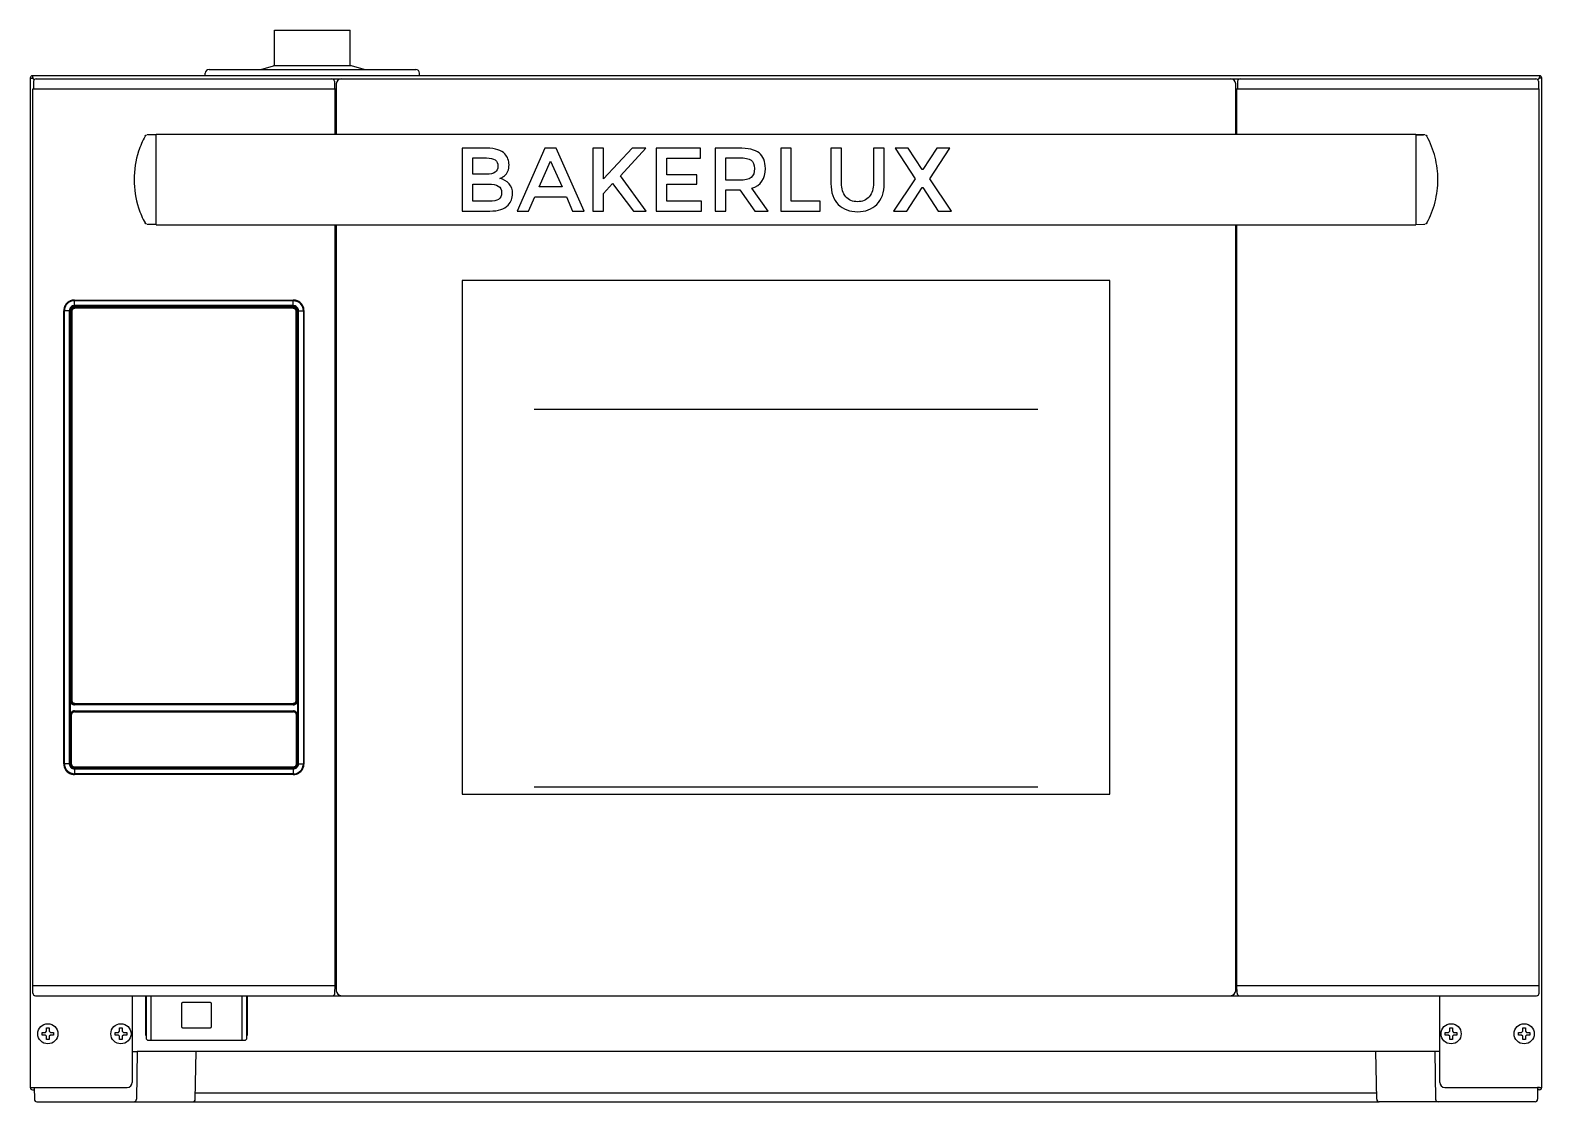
# Model space of a CAD drawing. Header units: millimetres. Extents: x -16733 to -11990, y 4333 to 7122.
# Drawn here: x -13986 to -13386, y 5611 to 6037 of the extents above; entities that cross this region are included whole.
import ezdxf

# ---------------------------------------------------------------- set-up
doc = ezdxf.new("R2010")
doc.units = ezdxf.units.MM
doc.header["$LTSCALE"] = 346.5
doc.layers.get('0').update_dxf_attribs({"linetype": 'CONTINUOUS'})
doc.layers.add('ASSI', color=7, linetype='CONTINUOUS')
doc.layers.add('GEOM', color=7, linetype='CONTINUOUS')

msp = doc.modelspace()

# ---------------------------------------------------------------- linework, layer by layer
at = {"color": 7, "linetype": 'Continuous'}
for p, q in [((-13985.14, 6018.51), (-13985.14, 6018.7)), ((-13386.94, 6018.7), (-13985.14, 6018.7)), ((-13985.14, 6018.51), (-13985.14, 6017.88)), ((-13386.94, 6018.51), (-13386.94, 6018.7)), ((-13386.94, 6018.51), (-13386.94, 6017.88)), ((-13986.04, 6017.8), (-13986.04, 5617.1)), ((-13985.85, 6017.8), (-13986.04, 6017.8)), ((-13985.85, 6017.8), (-13985.22, 6017.8)), ((-13984.52, 6017.08), (-13985.14, 6017.7)), ((-13985.04, 6017.8), (-13984.44, 6017.19)), ((-13985.04, 5657.5), (-13985.04, 6013.5)), ((-13985.04, 6013.5), (-13865.04, 6013.5)), ((-13984.73, 6016.51), (-13984.78, 6013.5)), ((-13983.73, 6017.5), (-13388.36, 6017.5)), ((-13983.4, 6013.5), (-13866.62, 6013.5)), ((-13943.99, 6017.5), (-13943.99, 6017.55)), ((-13943.99, 6017.55), (-13941.09, 6017.55)), ((-13941.09, 6017.5), (-13941.09, 6017.55)), ((-13918.99, 6017.5), (-13918.99, 6017.55)), ((-13918.99, 6017.55), (-13916.09, 6017.55)), ((-13916.09, 6017.5), (-13916.09, 6017.55)), ((-13865.29, 6016.51), (-13865.24, 6013.5)), ((-13865.04, 6013.5), (-13865.04, 5995.5)), ((-13865.04, 5995.5), (-13865.04, 6013.5)), ((-13865.04, 6013.5), (-13864.54, 6013.5)), ((-13864.54, 6015.5), (-13864.54, 5995.5)), ((-13507.54, 5995.5), (-13507.54, 6015.5)), ((-13507.54, 6013.5), (-13507.15, 6013.5)), ((-13507.04, 6013.5), (-13387.04, 6013.5)), ((-13507.04, 5995.5), (-13507.04, 6013.5)), ((-13507.04, 5995.5), (-13507.04, 6013.5)), ((-13506.79, 6016.51), (-13506.84, 6013.5)), ((-13505.46, 6013.5), (-13388.68, 6013.5)), ((-13455.99, 6017.55), (-13453.09, 6017.55)), ((-13455.99, 6017.5), (-13455.99, 6017.55)), ((-13453.09, 6017.5), (-13453.09, 6017.55)), ((-13430.99, 6017.55), (-13428.09, 6017.55)), ((-13430.99, 6017.5), (-13430.99, 6017.55)), ((-13428.09, 6017.5), (-13428.09, 6017.55)), ((-13387.64, 6017.19), (-13387.04, 6017.8)), ((-13386.94, 6017.7), (-13387.56, 6017.08)), ((-13387.36, 6016.51), (-13387.3, 6013.5)), ((-13387.04, 5657.5), (-13387.04, 6013.5)), ((-13386.23, 6017.8), (-13386.86, 6017.8)), ((-13386.23, 6017.8), (-13386.04, 6017.8)), ((-13386.04, 5617.1), (-13386.04, 6017.8)), ((-13936.04, 5995.38), (-13939.62, 5995.25)), ((-13936.04, 5995.28), (-13939.12, 5995.18)), ((-13936.04, 5959.49), (-13936.04, 5995.5)), ((-13936.04, 5995.5), (-13436.04, 5995.5)), ((-13432.46, 5995.25), (-13436.05, 5995.38)), ((-13436.04, 5995.5), (-13436.04, 5959.49)), ((-13436.04, 5995.28), (-13432.97, 5995.18)), ((-13814.54, 5990), (-13814.54, 5965)), ((-13804.81, 5990), (-13814.54, 5990)), ((-13781.74, 5990), (-13792.76, 5965)), ((-13777.24, 5990), (-13781.74, 5990)), ((-13766.22, 5965), (-13777.24, 5990)), ((-13762.75, 5990), (-13762.75, 5965)), ((-13758.53, 5990), (-13762.75, 5990)), ((-13747.09, 5990), (-13758.53, 5977.8)), ((-13758.53, 5977.8), (-13758.53, 5990)), ((-13751.77, 5979.05), (-13741.72, 5990)), ((-13741.72, 5990), (-13747.09, 5990)), ((-13737.57, 5990), (-13737.57, 5965)), ((-13720.01, 5990), (-13737.57, 5990)), ((-13720.01, 5986.03), (-13720.01, 5990)), ((-13714.18, 5990), (-13714.18, 5965)), ((-13704.88, 5990), (-13714.18, 5990)), ((-13688.15, 5990), (-13688.15, 5965)), ((-13683.93, 5990), (-13688.15, 5990)), ((-13683.93, 5969), (-13683.93, 5990)), ((-13668.22, 5990), (-13668.22, 5975.98)), ((-13664, 5990), (-13668.22, 5990)), ((-13664, 5976.16), (-13664, 5990)), ((-13651.27, 5990), (-13651.27, 5976.16)), ((-13647.05, 5990), (-13651.27, 5990)), ((-13647.05, 5975.98), (-13647.05, 5990)), ((-13642.76, 5990), (-13634.78, 5977.84)), ((-13637.54, 5990), (-13642.76, 5990)), ((-13631.96, 5981.56), (-13637.54, 5990)), ((-13626.2, 5990), (-13631.78, 5981.56)), ((-13628.95, 5977.84), (-13620.98, 5990)), ((-13620.98, 5990), (-13626.2, 5990)), ((-13810.32, 5979.63), (-13810.32, 5986.1)), ((-13810.32, 5986.1), (-13804.92, 5986.1)), ((-13784.03, 5974.58), (-13779.49, 5984.88)), ((-13779.49, 5984.88), (-13774.95, 5974.58)), ((-13733.35, 5979.41), (-13733.35, 5986.03)), ((-13733.35, 5986.03), (-13720.01, 5986.03)), ((-13709.96, 5977.23), (-13709.96, 5986.17)), ((-13709.96, 5986.17), (-13704.6, 5986.17)), ((-13804.96, 5979.63), (-13810.32, 5979.63)), ((-13741.58, 5965), (-13751.77, 5979.05)), ((-13721.37, 5979.41), (-13733.35, 5979.41)), ((-13721.37, 5975.66), (-13721.37, 5979.41)), ((-13704.71, 5977.23), (-13709.96, 5977.23)), ((-13634.78, 5977.84), (-13643.37, 5965)), ((-13631.78, 5981.56), (-13631.96, 5981.56)), ((-13620.37, 5965), (-13628.95, 5977.84)), ((-13810.32, 5968.9), (-13810.32, 5975.73)), ((-13810.32, 5975.73), (-13804.24, 5975.73)), ((-13788.25, 5965), (-13785.75, 5970.68)), ((-13785.75, 5970.68), (-13773.23, 5970.68)), ((-13774.95, 5974.58), (-13784.03, 5974.58)), ((-13773.23, 5970.68), (-13770.73, 5965)), ((-13758.53, 5972.01), (-13754.88, 5975.94)), ((-13758.53, 5965), (-13758.53, 5972.01)), ((-13754.88, 5975.94), (-13746.59, 5965)), ((-13733.35, 5968.97), (-13733.35, 5975.66)), ((-13733.35, 5975.66), (-13721.37, 5975.66)), ((-13709.96, 5965), (-13709.96, 5973.4)), ((-13709.96, 5973.4), (-13704.42, 5973.4)), ((-13704.42, 5973.4), (-13698.45, 5965)), ((-13693.08, 5965), (-13699.63, 5974.08)), ((-13638.11, 5965), (-13631.96, 5974.4)), ((-13631.96, 5974.4), (-13631.78, 5974.4)), ((-13631.78, 5974.4), (-13625.63, 5965)), ((-13814.54, 5965), (-13803.6, 5965)), ((-13803.7, 5968.9), (-13810.32, 5968.9)), ((-13792.76, 5965), (-13788.25, 5965)), ((-13770.73, 5965), (-13766.22, 5965)), ((-13762.75, 5965), (-13758.53, 5965)), ((-13746.59, 5965), (-13741.58, 5965)), ((-13737.57, 5965), (-13719.58, 5965)), ((-13719.58, 5968.97), (-13733.35, 5968.97)), ((-13719.58, 5965), (-13719.58, 5968.97)), ((-13714.18, 5965), (-13709.96, 5965)), ((-13698.45, 5965), (-13693.08, 5965)), ((-13688.15, 5965), (-13672.52, 5965)), ((-13672.52, 5969), (-13683.93, 5969)), ((-13672.52, 5965), (-13672.52, 5969)), ((-13643.37, 5965), (-13638.11, 5965)), ((-13625.63, 5965), (-13620.37, 5965)), ((-13939.62, 5959.74), (-13936.04, 5959.62)), ((-13936.04, 5959.71), (-13939.12, 5959.82)), ((-13936.04, 5959.5), (-13436.04, 5959.5)), ((-13865.04, 5959.5), (-13865.04, 5900.5)), ((-13865.04, 5657.5), (-13865.04, 5959.5)), ((-13864.54, 5959.5), (-13864.54, 5655.5)), ((-13507.54, 5655.5), (-13507.54, 5959.5)), ((-13507.04, 5657.5), (-13507.04, 5959.5)), ((-13507.04, 5657.5), (-13507.04, 5959.5)), ((-13436.05, 5959.62), (-13432.46, 5959.74)), ((-13436.04, 5959.71), (-13432.97, 5959.82)), ((-13814.54, 5937.5), (-13814.54, 5733.5)), ((-13557.54, 5937.5), (-13814.54, 5937.5)), ((-13557.54, 5733.5), (-13557.54, 5937.5)), ((-13865.04, 5770.5), (-13865.04, 5657.5)), ((-13814.54, 5733.5), (-13557.54, 5733.5)), ((-13984.99, 5654.48), (-13985.04, 5657.5)), ((-13985.04, 5657.5), (-13983.04, 5657.5)), ((-13985.04, 5657.5), (-13865.04, 5657.5)), ((-13983.99, 5653.5), (-13388.09, 5653.5)), ((-13945.54, 5653.5), (-13945.54, 5619.1)), ((-13940.19, 5637.85), (-13940.19, 5653.5)), ((-13940.19, 5637.85), (-13940.19, 5653.5)), ((-13940.04, 5653.5), (-13940.04, 5636.8)), ((-13938.04, 5636.05), (-13938.04, 5653.2)), ((-13902.04, 5653.2), (-13902.04, 5636.05)), ((-13900.04, 5636.8), (-13900.04, 5653.5)), ((-13899.89, 5653.5), (-13899.89, 5637.85)), ((-13899.89, 5653.5), (-13899.89, 5637.85)), ((-13865.09, 5654.48), (-13865.04, 5657.5)), ((-13865.04, 5657.5), (-13864.54, 5657.5)), ((-13507.54, 5657.5), (-13387.04, 5657.5)), ((-13507.04, 5657.5), (-13387.04, 5657.5)), ((-13506.99, 5654.48), (-13507.04, 5657.5)), ((-13426.54, 5619.1), (-13426.54, 5653.5)), ((-13387.09, 5654.48), (-13387.04, 5657.5)), ((-13926.04, 5650.3), (-13926.04, 5641.3)), ((-13914.54, 5650.8), (-13925.54, 5650.8)), ((-13914.04, 5641.3), (-13914.04, 5650.3)), ((-13900.04, 5650.8), (-13899.89, 5650.8)), ((-13979.54, 5639.4), (-13979.54, 5640.7)), ((-13979.54, 5640.7), (-13978.54, 5640.7)), ((-13978.54, 5640.7), (-13978.54, 5639.4)), ((-13950.54, 5639.4), (-13950.54, 5640.7)), ((-13950.54, 5640.7), (-13949.54, 5640.7)), ((-13949.54, 5640.7), (-13949.54, 5639.4)), ((-13925.54, 5640.8), (-13914.54, 5640.8)), ((-13900.04, 5640.8), (-13899.89, 5640.8)), ((-13422.54, 5640.7), (-13421.54, 5640.7)), ((-13422.54, 5639.4), (-13422.54, 5640.7)), ((-13421.54, 5640.7), (-13421.54, 5639.4)), ((-13393.54, 5640.7), (-13392.54, 5640.7)), ((-13393.54, 5639.4), (-13393.54, 5640.7)), ((-13392.54, 5640.7), (-13392.54, 5639.4)), ((-13981.34, 5637.9), (-13981.34, 5638.9)), ((-13981.34, 5638.9), (-13980.04, 5638.9)), ((-13980.04, 5637.9), (-13981.34, 5637.9)), ((-13980.04, 5638.9), (-13979.54, 5639.4)), ((-13979.54, 5637.4), (-13980.04, 5637.9)), ((-13979.54, 5636.1), (-13979.54, 5637.4)), ((-13978.54, 5636.1), (-13979.54, 5636.1)), ((-13978.54, 5639.4), (-13978.04, 5638.9)), ((-13978.04, 5637.9), (-13978.54, 5637.4)), ((-13978.54, 5637.4), (-13978.54, 5636.1)), ((-13978.04, 5638.9), (-13976.74, 5638.9)), ((-13976.74, 5637.9), (-13978.04, 5637.9)), ((-13976.74, 5638.9), (-13976.74, 5637.9)), ((-13952.34, 5637.9), (-13952.34, 5638.9)), ((-13952.34, 5638.9), (-13951.04, 5638.9)), ((-13951.04, 5637.9), (-13952.34, 5637.9)), ((-13951.04, 5638.9), (-13950.54, 5639.4)), ((-13950.54, 5637.4), (-13951.04, 5637.9)), ((-13950.54, 5636.1), (-13950.54, 5637.4)), ((-13949.54, 5636.1), (-13950.54, 5636.1)), ((-13949.54, 5639.4), (-13949.04, 5638.9)), ((-13949.04, 5637.9), (-13949.54, 5637.4)), ((-13949.54, 5637.4), (-13949.54, 5636.1)), ((-13949.04, 5638.9), (-13947.74, 5638.9)), ((-13947.74, 5637.9), (-13949.04, 5637.9)), ((-13947.74, 5638.9), (-13947.74, 5637.9)), ((-13939.04, 5635.8), (-13901.04, 5635.8)), ((-13424.34, 5638.9), (-13423.04, 5638.9)), ((-13424.34, 5637.9), (-13424.34, 5638.9)), ((-13423.04, 5637.9), (-13424.34, 5637.9)), ((-13423.04, 5638.9), (-13422.54, 5639.4)), ((-13422.54, 5637.4), (-13423.04, 5637.9)), ((-13422.54, 5636.1), (-13422.54, 5637.4)), ((-13421.54, 5636.1), (-13422.54, 5636.1)), ((-13421.54, 5639.4), (-13421.04, 5638.9)), ((-13421.04, 5637.9), (-13421.54, 5637.4)), ((-13421.54, 5637.4), (-13421.54, 5636.1)), ((-13421.04, 5638.9), (-13419.74, 5638.9)), ((-13419.74, 5637.9), (-13421.04, 5637.9)), ((-13419.74, 5638.9), (-13419.74, 5637.9)), ((-13395.34, 5638.9), (-13394.04, 5638.9)), ((-13395.34, 5637.9), (-13395.34, 5638.9)), ((-13394.04, 5637.9), (-13395.34, 5637.9)), ((-13394.04, 5638.9), (-13393.54, 5639.4)), ((-13393.54, 5637.4), (-13394.04, 5637.9)), ((-13393.54, 5636.1), (-13393.54, 5637.4)), ((-13392.54, 5636.1), (-13393.54, 5636.1)), ((-13392.54, 5639.4), (-13392.04, 5638.9)), ((-13392.04, 5637.9), (-13392.54, 5637.4)), ((-13392.54, 5637.4), (-13392.54, 5636.1)), ((-13392.04, 5638.9), (-13390.74, 5638.9)), ((-13390.74, 5637.9), (-13392.04, 5637.9)), ((-13390.74, 5638.9), (-13390.74, 5637.9)), ((-13945.54, 5631.4), (-13943.54, 5631.4)), ((-13943.54, 5631.4), (-13943.87, 5612.38)), ((-13428.54, 5631.4), (-13943.54, 5631.4)), ((-13920.52, 5612.38), (-13920.19, 5631.4)), ((-13451.56, 5612.38), (-13451.89, 5631.4)), ((-13426.54, 5631.4), (-13428.54, 5631.4)), ((-13428.54, 5631.4), (-13428.21, 5612.38)), ((-13986.04, 5617.1), (-13947.54, 5617.1)), ((-13985.14, 5617), (-13984.42, 5617)), ((-13985.14, 5616.2), (-13984.41, 5616.2)), ((-13984.42, 5617.1), (-13984.38, 5612.39)), ((-13424.54, 5617.1), (-13386.04, 5617.1)), ((-13387.67, 5617.1), (-13387.71, 5612.39)), ((-13386.94, 5617), (-13387.67, 5617)), ((-13386.94, 5616.2), (-13387.67, 5616.2)), ((-13983.38, 5611.4), (-13921.52, 5611.4)), ((-13451.6, 5614.8), (-13920.48, 5614.8)), ((-13388.71, 5611.4), (-13450.56, 5611.4))]:
    msp.add_line(p, q, dxfattribs=at)
at = {"color": 9, "linetype": 'Continuous'}
for p, q in [((-13968.47, 5929.67), (-13968.47, 5929.68)), ((-13968.47, 5929.67), (-13881.62, 5929.67)), ((-13968.46, 5928), (-13968.46, 5929.44)), ((-13968.46, 5929.44), (-13881.63, 5929.44)), ((-13881.63, 5928), (-13881.63, 5929.44)), ((-13881.62, 5929.67), (-13881.61, 5929.68)), ((-13972.71, 5925.42), (-13972.72, 5925.43)), ((-13972.71, 5745.57), (-13972.71, 5925.42)), ((-13971.29, 5925.41), (-13972.49, 5925.41)), ((-13972.49, 5745.58), (-13972.49, 5925.41)), ((-13970.53, 5925.41), (-13971.29, 5925.41)), ((-13970.53, 5925.41), (-13970.53, 5745.58)), ((-13970.25, 5925.41), (-13970.5, 5925.41)), ((-13970.25, 5925.41), (-13970.25, 5745.58)), ((-13969.67, 5925.36), (-13969.8, 5925.36)), ((-13969.8, 5770.64), (-13969.8, 5925)), ((-13969.55, 5925.36), (-13969.67, 5925.36)), ((-13968.46, 5927.48), (-13968.46, 5928)), ((-13968.46, 5927.21), (-13968.46, 5927.48)), ((-13881.63, 5927.48), (-13968.46, 5927.48)), ((-13881.62, 5927.21), (-13968.46, 5927.21)), ((-13968.4, 5926.63), (-13968.4, 5926.76)), ((-13968.4, 5926.51), (-13968.4, 5926.63)), ((-13881.68, 5926.63), (-13881.68, 5926.76)), ((-13881.68, 5926.51), (-13881.68, 5926.63)), ((-13881.63, 5927.48), (-13881.63, 5928)), ((-13881.62, 5927.21), (-13881.63, 5927.45)), ((-13880.53, 5925.36), (-13880.41, 5925.36)), ((-13880.41, 5925.36), (-13880.28, 5925.36)), ((-13880.28, 5925), (-13880.28, 5770.64)), ((-13879.83, 5925.41), (-13879.56, 5925.41)), ((-13879.83, 5745.58), (-13879.83, 5925.41)), ((-13879.56, 5745.58), (-13879.56, 5925.41)), ((-13879.56, 5925.41), (-13878.79, 5925.41)), ((-13878.79, 5925.41), (-13877.6, 5925.41)), ((-13877.6, 5925.41), (-13877.6, 5745.58)), ((-13877.37, 5925.42), (-13877.36, 5925.43)), ((-13877.37, 5925.42), (-13877.37, 5745.57)), ((-13969.67, 5770.64), (-13969.8, 5770.64)), ((-13969.55, 5770.64), (-13969.67, 5770.64)), ((-13968.5, 5766.6), (-13881.59, 5766.6)), ((-13968.5, 5766.6), (-13968.5, 5766.35)), ((-13968.5, 5766.35), (-13968.41, 5766.26)), ((-13968.5, 5766.35), (-13881.59, 5766.35)), ((-13968.44, 5769.2), (-13968.4, 5769.24)), ((-13968.41, 5766.24), (-13968.41, 5766.26)), ((-13968.41, 5766.26), (-13968.24, 5766.26)), ((-13968.41, 5766.23), (-13968.41, 5766.24)), ((-13968.4, 5769.49), (-13968.4, 5769.37)), ((-13968.4, 5769.37), (-13968.4, 5769.24)), ((-13881.68, 5769.24), (-13968.4, 5769.24)), ((-13968.24, 5766.26), (-13881.84, 5766.26)), ((-13881.84, 5766.26), (-13881.67, 5766.26)), ((-13881.68, 5769.49), (-13881.68, 5769.37)), ((-13881.68, 5769.37), (-13881.68, 5769.24)), ((-13881.65, 5769.2), (-13881.68, 5769.24)), ((-13881.59, 5766.35), (-13881.67, 5766.26)), ((-13881.67, 5766.24), (-13881.67, 5766.26)), ((-13881.67, 5766.23), (-13881.67, 5766.24)), ((-13881.59, 5766.6), (-13881.59, 5766.35)), ((-13970.15, 5745.54), (-13970.15, 5764.95)), ((-13970.15, 5764.95), (-13969.9, 5764.95)), ((-13969.9, 5745.54), (-13969.9, 5764.95)), ((-13969.9, 5764.95), (-13969.81, 5764.87)), ((-13969.79, 5764.87), (-13969.81, 5764.87)), ((-13969.81, 5764.75), (-13969.81, 5764.87)), ((-13969.81, 5745.75), (-13969.81, 5764.75)), ((-13969.74, 5764.87), (-13969.79, 5764.87)), ((-13880.34, 5764.87), (-13880.29, 5764.87)), ((-13880.29, 5764.87), (-13880.27, 5764.87)), ((-13880.19, 5764.95), (-13880.27, 5764.87)), ((-13880.27, 5764.87), (-13880.27, 5764.75)), ((-13880.27, 5764.75), (-13880.27, 5745.75)), ((-13879.94, 5764.95), (-13880.19, 5764.95)), ((-13880.19, 5764.95), (-13880.19, 5745.54)), ((-13879.94, 5764.95), (-13879.94, 5745.54)), ((-13972.71, 5745.57), (-13972.72, 5745.56)), ((-13971.29, 5745.58), (-13972.49, 5745.58)), ((-13970.53, 5745.58), (-13971.29, 5745.58)), ((-13970.25, 5745.58), (-13970.53, 5745.58)), ((-13970.15, 5745.54), (-13969.9, 5745.54)), ((-13969.9, 5745.54), (-13969.81, 5745.63)), ((-13969.81, 5745.63), (-13969.81, 5745.75)), ((-13969.79, 5745.63), (-13969.81, 5745.63)), ((-13969.74, 5745.63), (-13969.79, 5745.63)), ((-13968.5, 5744.14), (-13968.41, 5744.23)), ((-13968.5, 5743.89), (-13968.5, 5744.14)), ((-13881.59, 5744.14), (-13968.5, 5744.14)), ((-13881.59, 5743.89), (-13968.5, 5743.89)), ((-13968.46, 5743.79), (-13881.62, 5743.79)), ((-13968.46, 5743.79), (-13968.46, 5743.54)), ((-13968.46, 5743.51), (-13968.46, 5743)), ((-13968.46, 5743.51), (-13881.63, 5743.51)), ((-13968.46, 5743), (-13968.46, 5741.55)), ((-13968.41, 5744.27), (-13968.41, 5744.25)), ((-13968.41, 5744.25), (-13968.41, 5744.23)), ((-13968.24, 5744.23), (-13968.41, 5744.23)), ((-13881.84, 5744.23), (-13968.24, 5744.23)), ((-13881.67, 5744.23), (-13881.84, 5744.23)), ((-13881.67, 5744.27), (-13881.67, 5744.25)), ((-13881.67, 5744.25), (-13881.67, 5744.23)), ((-13881.59, 5744.14), (-13881.67, 5744.23)), ((-13881.62, 5743.79), (-13881.63, 5743.51)), ((-13881.63, 5743.51), (-13881.63, 5743)), ((-13881.63, 5743), (-13881.63, 5741.55)), ((-13881.59, 5743.89), (-13881.59, 5744.14)), ((-13880.34, 5745.63), (-13880.29, 5745.63)), ((-13880.29, 5745.63), (-13880.27, 5745.63)), ((-13880.27, 5745.75), (-13880.27, 5745.63)), ((-13880.19, 5745.54), (-13880.27, 5745.63)), ((-13879.94, 5745.54), (-13880.19, 5745.54)), ((-13879.83, 5745.58), (-13879.59, 5745.58)), ((-13879.56, 5745.58), (-13878.79, 5745.58)), ((-13878.79, 5745.58), (-13877.6, 5745.58)), ((-13877.37, 5745.57), (-13877.36, 5745.56)), ((-13881.62, 5741.33), (-13968.47, 5741.33)), ((-13968.47, 5741.33), (-13968.47, 5741.32)), ((-13881.63, 5741.55), (-13968.46, 5741.55)), ((-13881.62, 5741.33), (-13881.61, 5741.32))]:
    msp.add_line(p, q, dxfattribs=at)
at = {"color": 2, "linetype": 'Continuous'}
for p, q in [((-13786.04, 5886.4), (-13586.04, 5886.4)), ((-13786.04, 5736.4), (-13586.04, 5736.4))]:
    msp.add_line(p, q, dxfattribs=at)
msp.add_line((-13921.52, 5611.4), (-13450.56, 5611.4))
at = {"color": 9, "linetype": 'Continuous'}
for points in [[(-13970.25, 5925.41), (-13970.35, 5925.41), (-13970.44, 5925.41), (-13970.53, 5925.41)], [(-13881.62, 5927.21), (-13881.63, 5927.3), (-13881.63, 5927.4), (-13881.63, 5927.48)], [(-13968.46, 5743.79), (-13968.46, 5743.69), (-13968.46, 5743.6), (-13968.46, 5743.51)], [(-13879.83, 5745.58), (-13879.73, 5745.58), (-13879.64, 5745.58), (-13879.56, 5745.58)]]:
    msp.add_lwpolyline(points, dxfattribs=at)
at = {"color": 7, "linetype": 'Continuous'}
for centre in [(-13979.04, 5638.4), (-13950.04, 5638.4), (-13422.04, 5638.4), (-13393.04, 5638.4)]:
    msp.add_circle(centre, 4, dxfattribs=at)
for centre, radius, start, end in [((-13985.14, 6017.8), 0.9, 90, 180), ((-13386.94, 6017.8), 0.9, 0, 90), ((-13985.14, 6017.8), 0.1, 90, 180), ((-13983.73, 6016.5), 1, 90, 179), ((-13866.29, 6016.5), 1, 1, 90), ((-13862.54, 6015.5), 2, 90, 180), ((-13509.54, 6015.5), 2, 0, 90), ((-13505.79, 6016.5), 1, 90, 179), ((-13388.36, 6016.5), 1, 1, 90), ((-13386.94, 6017.8), 0.1, 0, 90), ((-13908.2, 5977.45), 36.6, 151.84192, 162.05076), ((-13908.31, 5977.5), 36.48, 162.06464, 197.9354), ((-13908.2, 5977.54), 36.6, 197.94928, 208.15808), ((-13983.99, 5654.5), 1, 181, 270), ((-13937.44, 5653.2), 0.6, 149.66827, 180), ((-13902.64, 5653.2), 0.6, 0, 30.33173), ((-13866.09, 5654.5), 1, 270, 359), ((-13862.54, 5655.5), 2, 180, 270), ((-13509.54, 5655.5), 2, 270, 0), ((-13505.99, 5654.5), 1, 181, 270), ((-13388.09, 5654.5), 1, 270, 359), ((-13925.54, 5650.3), 0.5, 90, 180), ((-13914.54, 5650.3), 0.5, 0, 90), ((-13925.54, 5641.3), 0.5, 180, 270), ((-13914.54, 5641.3), 0.5, 270, 0), ((-13939.89, 5637.85), 0.3, 180, 239.99593), ((-13939.89, 5637.85), 0.3, 180, 240), ((-13939.04, 5636.8), 1, 180, 270), ((-13938.29, 5636.05), 0.25, 270, 0), ((-13901.79, 5636.05), 0.25, 180, 270), ((-13901.04, 5636.8), 1, 270, 0), ((-13900.19, 5637.85), 0.3, 300.00407, 0), ((-13900.19, 5637.85), 0.3, 300, 360), ((-13985.14, 5617.1), 0.9, 180, 270), ((-13985.14, 5617.1), 0.1, 180, 270), ((-13947.54, 5619.1), 2, 270, 0), ((-13424.54, 5619.1), 2, 180, 270), ((-13386.94, 5617.1), 0.9, 270, 0), ((-13386.94, 5617.1), 0.1, 270, 0), ((-13983.38, 5612.4), 1, 180.5, 270), ((-13944.87, 5612.4), 1, 270, 359), ((-13921.52, 5612.4), 1, 270, 359), ((-13450.56, 5612.4), 1, 181, 270), ((-13427.21, 5612.4), 1, 181, 270), ((-13388.71, 5612.4), 1, 270, 359.5)]:
    msp.add_arc(centre, radius, start, end, dxfattribs=at)
at = {"color": 9, "linetype": 'Continuous'}
for centre, radius, start, end in [((-13968.45, 5925.41), 4.03, 98.97584, 171.40524), ((-13968.46, 5925.42), 4.25, 137.9545, 144.22719), ((-13968.46, 5925.41), 4.26, 131.05687, 137.94539), ((-13968.46, 5925.42), 4.25, 124.25659, 131.05082), ((-13968.46, 5925.41), 4.26, 118.42283, 124.25413), ((-13968.46, 5925.41), 4.26, 107.33611, 118.40734), ((-13968.46, 5925.41), 4.25, 102.04861, 107.32018), ((-13968.46, 5925.41), 4.26, 92.48161, 102.03745), ((-13968.45, 5925.41), 4.03, 90.04591, 98.98082), ((-13968.46, 5925.43), 4.24, 90.0409, 92.47617), ((-13881.63, 5925.41), 4.03, 81.3986, 89.95547), ((-13881.62, 5925.43), 4.24, 87.66926, 89.95968), ((-13881.62, 5925.41), 4.26, 78.05788, 87.66298), ((-13881.62, 5925.42), 4.25, 72.84151, 78.04752), ((-13881.62, 5925.41), 4.26, 63.03693, 72.82757), ((-13881.62, 5925.41), 4.26, 54.22945, 63.02025), ((-13881.63, 5925.41), 4.03, 8.97578, 61.04081), ((-13881.62, 5925.42), 4.25, 47.9545, 54.22719), ((-13881.63, 5925.41), 4.26, 41.05687, 47.94539), ((-13881.62, 5925.42), 4.25, 34.25659, 41.05082), ((-13968.45, 5925.42), 4.26, 168.05788, 177.66298), ((-13968.47, 5925.42), 4.24, 177.66926, 179.95968), ((-13968.46, 5925.42), 4.25, 162.84151, 168.04752), ((-13968.45, 5925.42), 4.26, 153.03693, 162.82757), ((-13968.46, 5925.41), 4.03, 171.3986, 179.95547), ((-13968.46, 5925.42), 4.26, 144.22945, 153.02025), ((-13968.39, 5925.35), 1.41, 162.47117, 179.924), ((-13881.68, 5925.35), 1.41, 72.47117, 89.924), ((-13881.62, 5925.42), 4.26, 28.42283, 34.25413), ((-13881.63, 5925.42), 4.26, 17.33611, 28.40734), ((-13881.63, 5925.41), 4.03, 0.04591, 8.98082), ((-13881.62, 5925.42), 4.25, 12.04861, 17.32018), ((-13881.63, 5925.42), 4.26, 2.48161, 12.03745), ((-13881.61, 5925.42), 4.24, 0.0409, 2.47617), ((-13968.5, 5764.95), 1.65, 89.98583, 180.01417), ((-13968.41, 5764.85), 1.41, 90.08818, 108.93286), ((-13968.5, 5764.95), 1.41, 90.0108, 103.73492), ((-13968.4, 5770.65), 1.41, 252.47117, 269.924), ((-13881.68, 5764.86), 1.41, 73.60618, 89.93414), ((-13881.58, 5764.95), 1.65, 359.98583, 90.01417), ((-13881.59, 5764.94), 1.41, 75.3672, 89.9758), ((-13881.69, 5770.64), 1.41, 342.47117, 359.924), ((-13968.49, 5764.95), 1.41, 165.3672, 179.9758), ((-13881.68, 5764.86), 1.41, 0.08818, 18.93286), ((-13881.59, 5764.95), 1.41, 0.0108, 13.73492), ((-13968.47, 5745.58), 4.24, 180.0409, 182.47617), ((-13968.45, 5745.58), 4.26, 182.48161, 192.03745), ((-13968.46, 5745.58), 4.25, 192.04861, 197.32018), ((-13968.45, 5745.58), 4.26, 197.33611, 208.40734), ((-13968.46, 5745.59), 4.03, 180.04591, 188.98082), ((-13968.45, 5745.59), 4.03, 188.97578, 241.04081), ((-13968.46, 5745.58), 4.26, 208.42283, 214.25413), ((-13968.46, 5745.58), 4.25, 214.25659, 221.05082), ((-13968.46, 5745.58), 4.26, 221.05687, 227.94539), ((-13968.46, 5745.58), 4.25, 227.9545, 234.22719), ((-13968.46, 5745.58), 4.26, 234.22945, 243.02025), ((-13968.5, 5745.54), 1.65, 179.98583, 270.01417), ((-13968.49, 5745.54), 1.41, 180.0108, 193.73492), ((-13968.4, 5745.63), 1.41, 180.08818, 198.93286), ((-13968.5, 5745.55), 1.41, 255.3672, 269.9758), ((-13968.41, 5745.64), 1.41, 253.60618, 269.93414), ((-13881.68, 5745.64), 1.41, 270.08818, 288.93286), ((-13881.58, 5745.54), 1.65, 269.98583, 0.01417), ((-13881.59, 5745.55), 1.41, 270.0108, 283.73492), ((-13881.63, 5745.59), 4.03, 278.97584, 351.40524), ((-13881.59, 5745.54), 1.41, 345.3672, 359.9758), ((-13881.62, 5745.58), 4.26, 298.42283, 304.25413), ((-13881.62, 5745.58), 4.25, 304.25659, 311.05082), ((-13881.63, 5745.58), 4.26, 311.05687, 317.94539), ((-13881.62, 5745.58), 4.25, 317.9545, 324.22719), ((-13881.62, 5745.58), 4.26, 324.22945, 333.02025), ((-13881.63, 5745.58), 4.26, 333.03693, 342.82757), ((-13881.63, 5745.59), 4.03, 351.3986, 359.95547), ((-13881.62, 5745.58), 4.25, 342.84151, 348.04752), ((-13881.63, 5745.58), 4.26, 348.05788, 357.66298), ((-13881.61, 5745.58), 4.24, 357.66926, 359.95968), ((-13968.46, 5745.58), 4.26, 243.03693, 252.82757), ((-13968.46, 5745.58), 4.25, 252.84151, 258.04752), ((-13968.46, 5745.58), 4.26, 258.05788, 267.66298), ((-13968.45, 5745.58), 4.03, 261.3986, 269.95547), ((-13968.46, 5745.57), 4.24, 267.66926, 269.95968), ((-13881.63, 5745.58), 4.03, 270.04591, 278.98082), ((-13881.62, 5745.57), 4.24, 270.0409, 272.47617), ((-13881.62, 5745.58), 4.26, 272.48161, 282.03745), ((-13881.62, 5745.58), 4.25, 282.04861, 287.32018), ((-13881.62, 5745.58), 4.26, 287.33611, 298.40734)]:
    msp.add_arc(centre, radius, start, end, dxfattribs=at)
at = {"color": 7, "linetype": 'Continuous'}
for centre, major_axis, ratio, start_param, end_param in [((-13968.47, 5925.42), (-3.01, 3.01), 0.998783, -0.523121, 0.52312), ((-13968.47, 5925.42), (-3.01, 3.01), 0.998783, -0.784789, -0.523121), ((-13881.61, 5925.42), (3.01, 3.01), 0.998783, 0.52312, 0.784789), ((-13881.61, 5925.42), (3.01, 3.01), 0.998783, 5.760065, 6.806306), ((-13968.47, 5925.42), (-3.01, 3.01), 0.998783, 0.52312, 0.784789), ((-13881.61, 5925.42), (3.01, 3.01), 0.998783, 5.498396, 5.760065), ((-13968.47, 5745.57), (3.01, 3.01), 0.998783, 2.356803, 2.618472), ((-13968.47, 5745.57), (3.01, 3.01), 0.998783, 2.618472, 3.664713), ((-13881.61, 5745.57), (-3.01, 3.01), 0.998783, 2.618472, 3.664713), ((-13881.61, 5745.57), (-3.01, 3.01), 0.998783, 3.664713, 3.926382), ((-13968.47, 5745.57), (3.01, 3.01), 0.998783, 3.664713, 3.926382), ((-13881.61, 5745.57), (-3.01, 3.01), 0.998783, 2.356803, 2.618472), ((-13940.29, 5637.93), (-0.25, 0), 0.176327, 3.141593, 4.298887)]:
    msp.add_ellipse(centre, major_axis=major_axis, ratio=ratio, start_param=start_param, end_param=end_param, dxfattribs=at)
for points, knots in [([(-13985.14, 6018.51), (-13985.12, 6018.4), (-13985.09, 6018.17), (-13985.06, 6017.93), (-13985.04, 6017.8)], [0, 0, 0, 0, 0.444743, 1, 1, 1, 1]), ([(-13386.94, 6018.51), (-13386.96, 6018.4), (-13387, 6018.17), (-13387.02, 6017.93), (-13387.04, 6017.8)], [0, 0, 0, 0, 0.444743, 1, 1, 1, 1]), ([(-13985.85, 6017.8), (-13985.75, 6017.78), (-13985.51, 6017.74), (-13985.27, 6017.71), (-13985.14, 6017.7)], [0, 0, 0, 0, 0.444743, 1, 1, 1, 1]), ([(-13985.22, 6017.8), (-13985.22, 6017.79), (-13985.19, 6017.75), (-13985.16, 6017.72), (-13985.14, 6017.7)], [0, 0, 0, 0, 0.232177, 1, 1, 1, 1]), ([(-13985.14, 6017.88), (-13985.13, 6017.87), (-13985.1, 6017.85), (-13985.07, 6017.82), (-13985.04, 6017.8)], [0, 0, 0, 0, 0.232177, 1, 1, 1, 1]), ([(-13386.94, 6017.88), (-13386.95, 6017.87), (-13386.99, 6017.85), (-13387.02, 6017.82), (-13387.04, 6017.8)], [0, 0, 0, 0, 0.232177, 1, 1, 1, 1]), ([(-13386.86, 6017.8), (-13386.87, 6017.79), (-13386.89, 6017.75), (-13386.92, 6017.72), (-13386.94, 6017.7)], [0, 0, 0, 0, 0.232177, 1, 1, 1, 1]), ([(-13386.23, 6017.8), (-13386.34, 6017.78), (-13386.57, 6017.74), (-13386.81, 6017.71), (-13386.94, 6017.7)], [0, 0, 0, 0, 0.444743, 1, 1, 1, 1]), ([(-13431.61, 5960.27), (-13430.21, 5962.9), (-13428.03, 5968.53), (-13426.92, 5977.5), (-13428.03, 5986.46), (-13430.21, 5992.09), (-13431.61, 5994.72)], [0, 0, 0, 0, 0.25, 0.5, 0.75, 1, 1, 1, 1])]:
    msp.add_open_spline(points, degree=3, knots=knots, dxfattribs=at)
for points in [[(-13940.47, 5994.72), (-13940.31, 5995.02), (-13939.95, 5995.24), (-13939.62, 5995.25)], [(-13432.46, 5995.25), (-13432.13, 5995.24), (-13431.77, 5995.02), (-13431.61, 5994.72)], [(-13800.45, 5989.37), (-13801.67, 5989.78), (-13803.13, 5990), (-13804.81, 5990)], [(-13797.7, 5987.74), (-13798.3, 5988.42), (-13799.23, 5988.96), (-13800.45, 5989.37)], [(-13696.69, 5988.07), (-13698.34, 5989.35), (-13701.09, 5990), (-13704.88, 5990)], [(-13694.23, 5981.88), (-13694.23, 5984.7), (-13695.05, 5986.78), (-13696.69, 5988.07)], [(-13800.38, 5982.74), (-13800.38, 5980.66), (-13801.92, 5979.63), (-13804.96, 5979.63)], [(-13804.92, 5986.1), (-13803.38, 5986.1), (-13802.24, 5985.81), (-13801.5, 5985.29)], [(-13801.5, 5985.29), (-13800.77, 5984.78), (-13800.38, 5983.92), (-13800.38, 5982.74)], [(-13797.84, 5979.02), (-13796.62, 5979.95), (-13795.98, 5981.41), (-13795.98, 5983.38)], [(-13795.98, 5983.38), (-13795.98, 5984.99), (-13796.55, 5986.46), (-13797.7, 5987.74)], [(-13704.6, 5986.17), (-13702.35, 5986.17), (-13700.77, 5985.85), (-13699.88, 5985.23)], [(-13699.88, 5985.23), (-13699.02, 5984.63), (-13698.55, 5983.52), (-13698.55, 5981.88)], [(-13799.66, 5977.98), (-13799.23, 5978.16), (-13798.95, 5978.3), (-13798.77, 5978.38)], [(-13795.98, 5975.87), (-13796.91, 5976.94), (-13798.12, 5977.62), (-13799.66, 5977.98)], [(-13798.77, 5978.38), (-13798.63, 5978.45), (-13798.3, 5978.66), (-13797.84, 5979.02)], [(-13699.84, 5978.34), (-13700.7, 5977.59), (-13702.35, 5977.23), (-13704.71, 5977.23)], [(-13698.55, 5981.88), (-13698.55, 5980.23), (-13698.98, 5979.05), (-13699.84, 5978.34)], [(-13699.63, 5974.08), (-13696.05, 5975.15), (-13694.23, 5977.73), (-13694.23, 5981.88)], [(-13662.3, 5970.71), (-13663.43, 5972.04), (-13664, 5973.87), (-13664, 5976.16)], [(-13651.27, 5976.16), (-13651.27, 5973.87), (-13651.84, 5972.04), (-13652.98, 5970.71)], [(-13804.24, 5975.73), (-13800.7, 5975.73), (-13798.91, 5974.62), (-13798.91, 5972.4)], [(-13798.91, 5972.4), (-13798.91, 5971.04), (-13799.34, 5970.11), (-13800.16, 5969.61)], [(-13796.38, 5967.33), (-13795.19, 5968.65), (-13794.58, 5970.18), (-13794.58, 5971.94)], [(-13794.58, 5971.94), (-13794.58, 5973.51), (-13795.05, 5974.8), (-13795.98, 5975.87)], [(-13668.22, 5975.98), (-13668.22, 5972.37), (-13667.26, 5969.58), (-13665.27, 5967.64)], [(-13657.64, 5968.72), (-13659.61, 5968.72), (-13661.14, 5969.36), (-13662.3, 5970.71)], [(-13652.98, 5970.71), (-13654.13, 5969.36), (-13655.71, 5968.72), (-13657.64, 5968.72)], [(-13650.03, 5967.65), (-13648.05, 5969.58), (-13647.05, 5972.37), (-13647.05, 5975.98)], [(-13800.16, 5969.61), (-13800.99, 5969.11), (-13802.17, 5968.9), (-13803.7, 5968.9)], [(-13803.6, 5965), (-13800.2, 5965), (-13797.8, 5965.75), (-13796.38, 5967.33)], [(-13665.27, 5967.64), (-13663.29, 5965.71), (-13660.75, 5964.75), (-13657.64, 5964.75)], [(-13657.64, 5964.75), (-13654.56, 5964.75), (-13652.02, 5965.71), (-13650.03, 5967.65)], [(-13939.62, 5959.74), (-13939.95, 5959.76), (-13940.31, 5959.98), (-13940.47, 5960.27)], [(-13431.61, 5960.27), (-13431.77, 5959.98), (-13432.13, 5959.76), (-13432.46, 5959.74)]]:
    msp.add_open_spline(points, degree=3, dxfattribs=at)
at = {"color": 9, "linetype": 'Continuous'}
for points, knots in [([(-13968.47, 5929.67), (-13968.46, 5929.66), (-13968.47, 5929.58), (-13968.46, 5929.51), (-13968.46, 5929.44)], [0, 0, 0, 0, 0.081765, 1, 1, 1, 1]), ([(-13881.62, 5929.67), (-13881.63, 5929.65), (-13881.61, 5929.57), (-13881.63, 5929.5), (-13881.63, 5929.44)], [0, 0, 0, 0, 0.284532, 1, 1, 1, 1]), ([(-13972.71, 5925.42), (-13972.7, 5925.41), (-13972.61, 5925.42), (-13972.54, 5925.41), (-13972.49, 5925.41)], [0, 0, 0, 0, 0.284532, 1, 1, 1, 1]), ([(-13968.46, 5927.48), (-13968.98, 5927.48), (-13970.08, 5927.04), (-13970.53, 5925.94), (-13970.53, 5925.41)], [0, 0, 0, 0, 0.500075, 1, 1, 1, 1]), ([(-13968.46, 5927.21), (-13968.92, 5927.21), (-13969.87, 5926.83), (-13970.26, 5925.87), (-13970.25, 5925.41)], [0, 0, 0, 0, 0.500075, 1, 1, 1, 1]), ([(-13879.56, 5925.41), (-13879.56, 5925.94), (-13880, 5927.04), (-13881.1, 5927.48), (-13881.63, 5927.48)], [0, 0, 0, 0, 0.500075, 1, 1, 1, 1]), ([(-13879.83, 5925.41), (-13879.83, 5925.87), (-13880.21, 5926.83), (-13881.17, 5927.21), (-13881.62, 5927.21)], [0, 0, 0, 0, 0.500075, 1, 1, 1, 1]), ([(-13877.37, 5925.42), (-13877.37, 5925.42), (-13877.45, 5925.42), (-13877.53, 5925.41), (-13877.6, 5925.41)], [0, 0, 0, 0, 0.081765, 1, 1, 1, 1]), ([(-13972.71, 5745.57), (-13972.71, 5745.58), (-13972.63, 5745.57), (-13972.56, 5745.58), (-13972.49, 5745.58)], [0, 0, 0, 0, 0.081765, 1, 1, 1, 1]), ([(-13970.53, 5745.58), (-13970.53, 5745.05), (-13970.08, 5743.96), (-13968.98, 5743.51), (-13968.46, 5743.51)], [0, 0, 0, 0, 0.500075, 1, 1, 1, 1]), ([(-13970.25, 5745.58), (-13970.26, 5745.12), (-13969.87, 5744.17), (-13968.92, 5743.78), (-13968.46, 5743.79)], [0, 0, 0, 0, 0.500075, 1, 1, 1, 1]), ([(-13881.63, 5743.51), (-13881.1, 5743.51), (-13880, 5743.96), (-13879.56, 5745.05), (-13879.56, 5745.58)], [0, 0, 0, 0, 0.500075, 1, 1, 1, 1]), ([(-13881.62, 5743.79), (-13881.17, 5743.78), (-13880.21, 5744.17), (-13879.83, 5745.12), (-13879.83, 5745.58)], [0, 0, 0, 0, 0.500075, 1, 1, 1, 1]), ([(-13877.37, 5745.57), (-13877.39, 5745.59), (-13877.47, 5745.57), (-13877.54, 5745.58), (-13877.6, 5745.58)], [0, 0, 0, 0, 0.284532, 1, 1, 1, 1]), ([(-13968.47, 5741.33), (-13968.45, 5741.34), (-13968.47, 5741.43), (-13968.46, 5741.5), (-13968.46, 5741.55)], [0, 0, 0, 0, 0.284532, 1, 1, 1, 1]), ([(-13881.62, 5741.33), (-13881.62, 5741.33), (-13881.62, 5741.41), (-13881.62, 5741.48), (-13881.63, 5741.55)], [0, 0, 0, 0, 0.081765, 1, 1, 1, 1])]:
    msp.add_open_spline(points, degree=3, knots=knots, dxfattribs=at)
for points in [[(-13881.03, 5929.4), (-13880.56, 5929.33), (-13880.09, 5929.17), (-13879.68, 5928.94)], [(-13969.73, 5925.78), (-13969.63, 5926.1), (-13969.4, 5926.39), (-13969.11, 5926.56)], [(-13969.55, 5925.36), (-13969.55, 5925.58), (-13969.48, 5925.8), (-13969.36, 5925.99)], [(-13969.36, 5925.99), (-13969.27, 5926.13), (-13969.13, 5926.26), (-13968.98, 5926.35)], [(-13969.11, 5926.56), (-13968.9, 5926.69), (-13968.65, 5926.76), (-13968.4, 5926.76)], [(-13968.98, 5926.35), (-13968.81, 5926.45), (-13968.6, 5926.51), (-13968.4, 5926.51)], [(-13881.68, 5926.51), (-13881.46, 5926.51), (-13881.24, 5926.44), (-13881.05, 5926.32)], [(-13881.26, 5926.69), (-13880.94, 5926.59), (-13880.65, 5926.35), (-13880.48, 5926.07)], [(-13881.05, 5926.32), (-13880.91, 5926.22), (-13880.78, 5926.09), (-13880.69, 5925.94)], [(-13880.69, 5925.94), (-13880.59, 5925.77), (-13880.53, 5925.56), (-13880.53, 5925.36)], [(-13880.48, 5926.07), (-13880.35, 5925.86), (-13880.28, 5925.6), (-13880.28, 5925.36)], [(-13969.85, 5765.31), (-13969.73, 5765.77), (-13969.29, 5766.2), (-13968.83, 5766.31)], [(-13969.61, 5769.93), (-13969.73, 5770.14), (-13969.8, 5770.39), (-13969.8, 5770.64)], [(-13969.67, 5765.46), (-13969.52, 5765.79), (-13969.21, 5766.07), (-13968.86, 5766.19)], [(-13968.82, 5769.3), (-13969.14, 5769.41), (-13969.44, 5769.64), (-13969.61, 5769.93)], [(-13969.39, 5770.05), (-13969.49, 5770.23), (-13969.55, 5770.44), (-13969.55, 5770.64)], [(-13969.03, 5769.68), (-13969.18, 5769.77), (-13969.3, 5769.9), (-13969.39, 5770.05)], [(-13968.4, 5769.49), (-13968.62, 5769.49), (-13968.85, 5769.56), (-13969.03, 5769.68)], [(-13881.1, 5769.65), (-13881.27, 5769.55), (-13881.48, 5769.49), (-13881.68, 5769.49)], [(-13880.97, 5769.43), (-13881.18, 5769.31), (-13881.44, 5769.24), (-13881.68, 5769.24)], [(-13881.28, 5766.21), (-13880.87, 5766.09), (-13880.49, 5765.72), (-13880.35, 5765.32)], [(-13881.23, 5766.31), (-13880.77, 5766.19), (-13880.34, 5765.75), (-13880.23, 5765.29)], [(-13880.72, 5770.01), (-13880.82, 5769.86), (-13880.95, 5769.74), (-13881.1, 5769.65)], [(-13880.35, 5770.22), (-13880.45, 5769.9), (-13880.68, 5769.6), (-13880.97, 5769.43)], [(-13880.53, 5770.64), (-13880.53, 5770.42), (-13880.6, 5770.19), (-13880.72, 5770.01)], [(-13969.81, 5764.87), (-13969.81, 5765.07), (-13969.76, 5765.28), (-13969.67, 5765.46)], [(-13969.06, 5741.6), (-13969.53, 5741.67), (-13969.99, 5741.83), (-13970.41, 5742.06)], [(-13968.85, 5744.19), (-13969.31, 5744.31), (-13969.74, 5744.74), (-13969.86, 5745.21)], [(-13968.8, 5744.29), (-13969.21, 5744.41), (-13969.59, 5744.77), (-13969.73, 5745.17)], [(-13880.23, 5745.19), (-13880.35, 5744.72), (-13880.79, 5744.3), (-13881.25, 5744.18)], [(-13880.41, 5745.03), (-13880.56, 5744.71), (-13880.87, 5744.43), (-13881.22, 5744.31)], [(-13880.27, 5745.63), (-13880.27, 5745.43), (-13880.32, 5745.22), (-13880.41, 5745.03)]]:
    msp.add_open_spline(points, degree=3, dxfattribs=at)
at = {"layer": 'ASSI', "color": 7, "linetype": 'Continuous'}
for p, q in [((-13889.04, 6022.7), (-13889.04, 6036.8)), ((-13889.04, 6036.8), (-13859.04, 6036.8)), ((-13859.04, 6022.7), (-13859.04, 6036.8)), ((-13894.54, 6021.2), (-13889.54, 6022.7)), ((-13858.54, 6022.7), (-13889.54, 6022.7)), ((-13853.54, 6021.2), (-13858.54, 6022.7))]:
    msp.add_line(p, q, dxfattribs=at)
at = {"layer": 'GEOM', "color": 7, "linetype": 'Continuous'}
for p, q in [((-13916.54, 6018.7), (-13916.54, 6019.7)), ((-13915.04, 6021.2), (-13833.04, 6021.2)), ((-13831.54, 6018.7), (-13831.54, 6019.7)), ((-13969.54, 5925.3), (-13969.54, 5770.7)), ((-13881.74, 5926.5), (-13968.34, 5926.5)), ((-13880.54, 5770.7), (-13880.54, 5925.3)), ((-13968.34, 5769.5), (-13881.74, 5769.5)), ((-13881.84, 5766.25), (-13968.24, 5766.25)), ((-13969.74, 5764.75), (-13969.74, 5745.75)), ((-13880.34, 5745.75), (-13880.34, 5764.75)), ((-13968.24, 5744.25), (-13881.84, 5744.25))]:
    msp.add_line(p, q, dxfattribs=at)
at = {"layer": 'GEOM', "color": 9, "linetype": 'Continuous'}
for p, q in [((-13970.08, 5770.6), (-13970.08, 5925.39)), ((-13970.08, 5925.39), (-13969.84, 5925.39)), ((-13969.84, 5770.6), (-13969.84, 5925.39)), ((-13968.44, 5927.04), (-13881.65, 5927.04)), ((-13968.44, 5927.04), (-13968.44, 5926.79)), ((-13968.44, 5926.79), (-13881.65, 5926.79)), ((-13881.65, 5927.04), (-13881.65, 5926.79)), ((-13880.25, 5925.39), (-13880.25, 5770.6)), ((-13880, 5925.39), (-13880.25, 5925.39)), ((-13880, 5925.39), (-13880, 5770.6)), ((-13970.08, 5770.6), (-13969.84, 5770.6)), ((-13881.65, 5769.2), (-13968.44, 5769.2)), ((-13968.44, 5768.95), (-13968.44, 5769.2)), ((-13881.65, 5768.95), (-13968.44, 5768.95)), ((-13881.65, 5768.95), (-13881.65, 5769.2))]:
    msp.add_line(p, q, dxfattribs=at)
at = {"layer": 'GEOM', "color": 7, "linetype": 'Continuous'}
for centre, radius, start, end in [((-13915.04, 6019.7), 1.5, 90, 180), ((-13833.04, 6019.7), 1.5, 0, 90), ((-13968.34, 5925.3), 1.2, 90, 180), ((-13881.74, 5925.3), 1.2, 0, 90), ((-13968.34, 5770.7), 1.2, 180, 270), ((-13968.24, 5764.75), 1.5, 120, 135), ((-13968.24, 5764.75), 1.5, 105, 120), ((-13968.24, 5764.75), 1.5, 90, 105), ((-13881.84, 5764.75), 1.5, 75, 90), ((-13881.74, 5770.7), 1.2, 270, 0), ((-13881.84, 5764.75), 1.5, 60, 75), ((-13881.84, 5764.75), 1.5, 45, 60), ((-13968.24, 5764.75), 1.5, 165, 180), ((-13968.24, 5764.75), 1.5, 150, 165), ((-13968.24, 5764.75), 1.5, 135, 150), ((-13881.84, 5764.75), 1.5, 30, 45), ((-13881.84, 5764.75), 1.5, 15, 30), ((-13881.84, 5764.75), 1.5, 0, 15), ((-13968.24, 5745.75), 1.5, 180, 195), ((-13968.24, 5745.75), 1.5, 195, 210), ((-13968.24, 5745.75), 1.5, 210, 225), ((-13968.24, 5745.75), 1.5, 225, 240), ((-13968.24, 5745.75), 1.5, 240, 255), ((-13968.24, 5745.75), 1.5, 255, 270), ((-13881.84, 5745.75), 1.5, 270, 285), ((-13881.84, 5745.75), 1.5, 285, 300), ((-13881.84, 5745.75), 1.5, 300, 315), ((-13881.84, 5745.75), 1.5, 315, 330), ((-13881.84, 5745.75), 1.5, 330, 345), ((-13881.84, 5745.75), 1.5, 345, 0)]:
    msp.add_arc(centre, radius, start, end, dxfattribs=at)
at = {"layer": 'GEOM', "color": 9, "linetype": 'Continuous'}
for centre, start, end in [((-13968.44, 5925.39), 89.98583, 180.01417), ((-13881.65, 5925.39), 359.98583, 90.01417), ((-13968.44, 5770.6), 179.98583, 270.01417), ((-13881.65, 5770.6), 269.98583, 0.01417)]:
    msp.add_arc(centre, 1.65, start, end, dxfattribs=at)
for points in [[(-13969.84, 5925.39), (-13969.84, 5925.62), (-13969.78, 5925.85), (-13969.67, 5926.04)], [(-13969.67, 5926.04), (-13969.55, 5926.27), (-13969.36, 5926.47), (-13969.14, 5926.6)], [(-13969.14, 5926.6), (-13968.93, 5926.72), (-13968.68, 5926.79), (-13968.44, 5926.79)], [(-13881.65, 5926.79), (-13881.42, 5926.79), (-13881.19, 5926.73), (-13880.99, 5926.63)], [(-13880.99, 5926.63), (-13880.77, 5926.51), (-13880.57, 5926.32), (-13880.44, 5926.1)], [(-13880.44, 5926.1), (-13880.32, 5925.89), (-13880.25, 5925.64), (-13880.25, 5925.39)], [(-13969.64, 5769.9), (-13969.77, 5770.11), (-13969.84, 5770.36), (-13969.84, 5770.6)], [(-13969.09, 5769.36), (-13969.32, 5769.48), (-13969.51, 5769.68), (-13969.64, 5769.9)], [(-13968.44, 5769.2), (-13968.66, 5769.2), (-13968.89, 5769.26), (-13969.09, 5769.36)], [(-13880.94, 5769.39), (-13881.15, 5769.27), (-13881.4, 5769.2), (-13881.65, 5769.2)], [(-13880.41, 5769.95), (-13880.53, 5769.72), (-13880.72, 5769.52), (-13880.94, 5769.39)], [(-13880.25, 5770.6), (-13880.25, 5770.38), (-13880.3, 5770.15), (-13880.41, 5769.95)]]:
    msp.add_open_spline(points, degree=3, dxfattribs=at)

doc.saveas('drawing.dxf')
